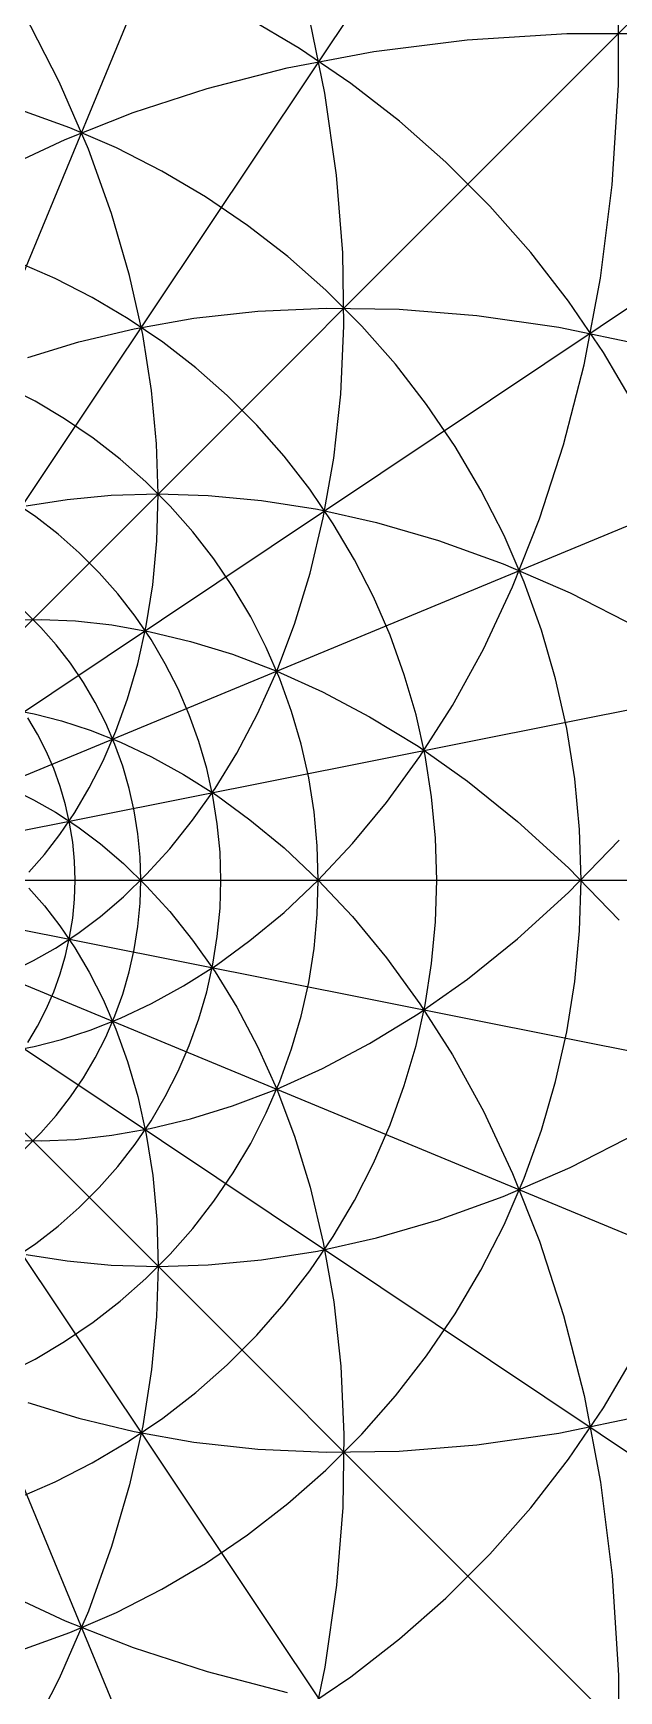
# Model space of a CAD drawing. Header units: metres. Extents: x -40000 to 40000, y -40000 to 40000.
# Drawn here: x 172 to 557, y -533 to 557 of the extents above; entities that cross this region are included whole.
import ezdxf

# ---------------------------------------------------------------- set-up
doc = ezdxf.new("R2010")
doc.units = ezdxf.units.M

msp = doc.modelspace()

# ---------------------------------------------------------------- linework, layer by layer
at = {"color": 0}
for p, q in [((556.7, 522.8), (556.7, 592.8)), ((189, 524.9), (165.7, 570.4)), ((363.7, 517.5), (351.9, 574.3)), ((457.2, 552.6), (522.8, 556.7)), ((522.8, 556.7), (592.8, 556.7)), ((395.9, 544.9), (457.2, 552.6)), ((338.9, 534.1), (395.9, 544.9)), ((208.1, 480.8), (189, 524.9)), ((286.2, 520.5), (338.9, 534.1)), ((237.5, 504.7), (286.2, 520.5)), ((371.4, 463.6), (363.7, 517.5)), ((552.6, 457.2), (556.7, 522.8)), ((192.8, 487.1), (237.5, 504.7)), ((152, 467.9), (192.8, 487.1)), ((223.3, 438.3), (208.1, 480.8)), ((375.4, 412.6), (371.4, 463.6)), ((544.9, 395.9), (552.6, 457.2)), ((235.2, 397.7), (223.3, 438.3)), ((376.2, 364.6), (375.4, 412.6)), ((243.9, 358.8), (235.2, 397.7)), ((534.1, 338.9), (544.9, 395.9)), ((277.4, 369.5), (319.5, 374.1)), ((319.5, 374.1), (364.6, 376.2)), ((364.6, 376.2), (412.6, 375.4)), ((412.6, 375.4), (463.6, 371.4)), ((463.6, 371.4), (517.5, 363.7)), ((201.9, 353.9), (238.2, 362.6)), ((238.2, 362.6), (277.4, 369.5)), ((374.1, 319.5), (376.2, 364.6)), ((517.5, 363.7), (574.3, 351.9)), ((168.3, 343.6), (201.9, 353.9)), ((249.7, 321.9), (243.9, 358.8)), ((520.5, 286.2), (534.1, 338.9)), ((253, 287), (249.7, 321.9)), ((369.5, 277.4), (374.1, 319.5)), ((254.1, 254.1), (253, 287)), ((504.7, 237.5), (520.5, 286.2)), ((362.6, 238.2), (369.5, 277.4)), ((194.2, 250.4), (223.2, 253.1)), ((223.2, 253.1), (254.1, 254.1)), ((253.1, 223.2), (254.1, 254.1)), ((254.1, 254.1), (287, 253)), ((287, 253), (321.9, 249.7)), ((167.3, 246.1), (194.2, 250.4)), ((321.9, 249.7), (358.8, 243.9)), ((358.8, 243.9), (397.7, 235.2)), ((353.9, 201.9), (362.6, 238.2)), ((397.7, 235.2), (438.3, 223.3)), ((487.1, 192.8), (504.7, 237.5)), ((250.4, 194.2), (253.1, 223.2)), ((438.3, 223.3), (480.8, 208.1)), ((480.8, 208.1), (524.9, 189)), ((343.6, 168.3), (353.9, 201.9)), ((246.1, 167.3), (250.4, 194.2)), ((467.9, 152), (487.1, 192.8)), ((524.9, 189), (570.4, 165.7)), ((155.8, 171.2), (177, 171.5)), ((177, 171.5), (199.6, 170.5)), ((199.6, 170.5), (223.5, 167.8)), ((223.5, 167.8), (248.7, 163.4)), ((240.6, 142.3), (246.1, 167.3)), ((332, 137.5), (343.6, 168.3)), ((248.7, 163.4), (275.3, 157)), ((275.3, 157), (303, 148.5)), ((233.9, 119.2), (240.6, 142.3)), ((303, 148.5), (332, 137.5)), ((447.5, 114.9), (467.9, 152)), ((319.3, 109.3), (332, 137.5)), ((332, 137.5), (362, 123.9)), ((362, 123.9), (393, 107.5)), ((155.1, 112.7), (172.4, 109.4)), ((172.4, 109.4), (190.5, 104.7)), ((226.2, 97.9), (233.9, 119.2)), ((305.7, 83.6), (319.3, 109.3)), ((426.2, 81.3), (447.5, 114.9)), ((190.5, 104.7), (209.4, 98.6)), ((209.4, 98.6), (229.2, 90.7)), ((393, 107.5), (424.9, 88)), ((217.8, 78.4), (226.2, 97.9)), ((229.2, 90.7), (249.6, 81.1)), ((424.9, 88), (457.4, 65.1)), ((208.7, 60.6), (217.8, 78.4)), ((249.6, 81.1), (270.7, 69.5)), ((291.4, 60.3), (305.7, 83.6)), ((404.2, 51.1), (426.2, 81.3)), ((270.7, 69.5), (292.3, 55.8)), ((158.1, 59.8), (172.1, 52.9)), ((199.2, 44.5), (208.7, 60.6)), ((276.7, 39.4), (291.4, 60.3)), ((292.3, 55.8), (314.4, 39.7)), ((457.4, 65.1), (490.4, 38.6)), ((172.1, 52.9), (186.4, 44.8)), ((186.4, 44.8), (201.1, 35.1)), ((189.3, 30), (199.2, 44.5)), ((381.9, 24), (404.2, 51.1)), ((201.1, 35.1), (216.1, 23.9)), ((261.6, 20.6), (276.7, 39.4)), ((314.4, 39.7), (336.8, 21.2)), ((490.4, 38.6), (523.8, 8.2)), ((179.2, 16.9), (189.3, 30)), ((216.1, 23.9), (231.2, 10.9)), ((359.3, 0), (381.9, 24)), ((523.8, -8.2), (557.2, 26.3)), ((169, 5.3), (179.2, 16.9)), ((231.2, 10.9), (246.4, -3.9)), ((246.4, 3.9), (261.6, 20.6)), ((336.8, 21.2), (359.3, 0)), ((231.2, -10.9), (246.4, 3.9)), ((336.8, -21.2), (359.3, 0)), ((523.8, 8.2), (557.2, -26.3)), ((169, -5.3), (179.2, -16.9)), ((246.4, -3.9), (261.6, -20.6)), ((359.3, 0), (381.9, -24)), ((490.4, -38.6), (523.8, -8.2)), ((179.2, -16.9), (189.3, -30)), ((216.1, -23.9), (231.2, -10.9)), ((261.6, -20.6), (276.7, -39.4)), ((314.4, -39.7), (336.8, -21.2)), ((189.3, -30), (199.2, -44.5)), ((201.1, -35.1), (216.1, -23.9)), ((381.9, -24), (404.2, -51.1)), ((186.4, -44.8), (201.1, -35.1)), ((276.7, -39.4), (291.4, -60.3)), ((292.3, -55.8), (314.4, -39.7)), ((457.4, -65.1), (490.4, -38.6)), ((158.1, -59.8), (172.1, -52.9)), ((172.1, -52.9), (186.4, -44.8)), ((199.2, -44.5), (208.7, -60.6)), ((404.2, -51.1), (426.2, -81.3)), ((208.7, -60.6), (217.8, -78.4)), ((270.7, -69.5), (292.3, -55.8)), ((291.4, -60.3), (305.7, -83.6)), ((424.9, -88), (457.4, -65.1)), ((249.6, -81.1), (270.7, -69.5)), ((217.8, -78.4), (226.2, -97.9)), ((229.2, -90.7), (249.6, -81.1)), ((305.7, -83.6), (319.3, -109.3)), ((426.2, -81.3), (447.5, -114.9)), ((209.4, -98.6), (229.2, -90.7)), ((226.2, -97.9), (233.9, -119.2)), ((393, -107.5), (424.9, -88)), ((172.4, -109.4), (190.5, -104.7)), ((190.5, -104.7), (209.4, -98.6)), ((362, -123.9), (393, -107.5)), ((155.1, -112.7), (172.4, -109.4)), ((233.9, -119.2), (240.6, -142.3)), ((319.3, -109.3), (332, -137.5)), ((447.5, -114.9), (467.9, -152)), ((332, -137.5), (362, -123.9)), ((303, -148.5), (332, -137.5)), ((332, -137.5), (343.6, -168.3)), ((240.6, -142.3), (246.1, -167.3)), ((275.3, -157), (303, -148.5)), ((467.9, -152), (487.1, -192.8)), ((223.5, -167.8), (248.7, -163.4)), ((248.7, -163.4), (275.3, -157)), ((155.8, -171.2), (177, -171.5)), ((177, -171.5), (199.6, -170.5)), ((199.6, -170.5), (223.5, -167.8)), ((246.1, -167.3), (250.4, -194.2)), ((343.6, -168.3), (353.9, -201.9)), ((524.9, -189), (570.4, -165.7)), ((250.4, -194.2), (253.1, -223.2)), ((480.8, -208.1), (524.9, -189)), ((487.1, -192.8), (504.7, -237.5)), ((353.9, -201.9), (362.6, -238.2)), ((438.3, -223.3), (480.8, -208.1)), ((253.1, -223.2), (254.1, -254.1)), ((397.7, -235.2), (438.3, -223.3)), ((358.8, -243.9), (397.7, -235.2)), ((362.6, -238.2), (369.5, -277.4)), ((504.7, -237.5), (520.5, -286.2)), ((167.3, -246.1), (194.2, -250.4)), ((194.2, -250.4), (223.2, -253.1)), ((287, -253), (321.9, -249.7)), ((321.9, -249.7), (358.8, -243.9)), ((223.2, -253.1), (254.1, -254.1)), ((254.1, -254.1), (253, -287)), ((254.1, -254.1), (287, -253)), ((369.5, -277.4), (374.1, -319.5)), ((253, -287), (249.7, -321.9)), ((520.5, -286.2), (534.1, -338.9)), ((249.7, -321.9), (243.9, -358.8)), ((374.1, -319.5), (376.2, -364.6)), ((168.3, -343.6), (201.9, -353.9)), ((534.1, -338.9), (544.9, -395.9)), ((201.9, -353.9), (238.2, -362.6)), ((243.9, -358.8), (235.2, -397.7)), ((517.5, -363.7), (574.3, -351.9)), ((238.2, -362.6), (277.4, -369.5)), ((277.4, -369.5), (319.5, -374.1)), ((376.2, -364.6), (375.4, -412.6)), ((463.6, -371.4), (517.5, -363.7)), ((319.5, -374.1), (364.6, -376.2)), ((364.6, -376.2), (412.6, -375.4)), ((412.6, -375.4), (463.6, -371.4)), ((235.2, -397.7), (223.3, -438.3)), ((544.9, -395.9), (552.6, -457.2)), ((375.4, -412.6), (371.4, -463.6)), ((223.3, -438.3), (208.1, -480.8)), ((552.6, -457.2), (556.7, -522.8)), ((152, -467.9), (192.8, -487.1)), ((371.4, -463.6), (363.7, -517.5)), ((208.1, -480.8), (189, -524.9)), ((192.8, -487.1), (237.5, -504.7)), ((237.5, -504.7), (286.2, -520.5)), ((286.2, -520.5), (338.9, -534.1)), ((363.7, -517.5), (351.9, -574.3)), ((556.7, -522.8), (556.7, -592.8)), ((189, -524.9), (165.7, -570.4))]:
    msp.add_line(p, q, dxfattribs=at)
at = {"layer": '1', "color": 1}
for p, q in [((0.1, 0.1), (15307.3, 36955.2)), ((0.1, 0.1), (22222.8, 33258.8)), ((0.1, 0.1), (28284.3, 28284.3)), ((0.1, 0.1), (33258.8, 22222.8)), ((0.1, 0.1), (36955.2, 15307.3)), ((0.1, 0), (39231.4, 7803.6)), ((347, 546.8), (312, 567.5)), ((380.7, 523.9), (347, 546.8)), ((412.8, 499), (380.7, 523.9)), ((195.9, 494.8), (164.4, 506.1)), ((226.6, 481.5), (195.9, 494.8)), ((443.3, 472.1), (412.8, 499)), ((256.4, 466.3), (226.6, 481.5)), ((472.1, 443.3), (443.3, 472.1)), ((285.1, 449.3), (256.4, 466.3)), ((312.8, 430.5), (285.1, 449.3)), ((499, 412.8), (472.1, 443.3)), ((339.2, 410), (312.8, 430.5)), ((186.2, 395.7), (161, 406.6)), ((364.3, 387.9), (339.2, 410)), ((523.9, 380.7), (499, 412.8)), ((210.7, 383.2), (186.2, 395.7)), ((234.3, 369.2), (210.7, 383.2)), ((387.9, 364.3), (364.3, 387.9)), ((546.8, 347), (523.9, 380.7)), ((257, 353.8), (234.3, 369.2)), ((410, 339.2), (387.9, 364.3)), ((278.7, 336.9), (257, 353.8)), ((430.5, 312.8), (410, 339.2)), ((567.5, 312), (546.8, 347)), ((299.3, 318.8), (278.7, 336.9)), ((173.1, 314.9), (153, 325.1)), ((318.8, 299.3), (299.3, 318.8)), ((192.5, 303.4), (173.1, 314.9)), ((449.3, 285.1), (430.5, 312.8)), ((211.2, 290.7), (192.5, 303.4)), ((336.9, 278.7), (318.8, 299.3)), ((229, 276.9), (211.2, 290.7)), ((466.3, 256.4), (449.3, 285.1)), ((246, 261.9), (229, 276.9)), ((353.8, 257), (336.9, 278.7)), ((261.9, 246), (246, 261.9)), ((369.2, 234.3), (353.8, 257)), ((481.5, 226.6), (466.3, 256.4)), ((173.6, 238.9), (158.2, 249.3)), ((276.9, 229), (261.9, 246)), ((188.2, 227.5), (173.6, 238.9)), ((290.7, 211.2), (276.9, 229)), ((383.2, 210.7), (369.2, 234.3)), ((202.1, 215.2), (188.2, 227.5)), ((494.8, 195.9), (481.5, 226.6)), ((215.2, 202.1), (202.1, 215.2)), ((303.4, 192.5), (290.7, 211.2)), ((395.7, 186.2), (383.2, 210.7)), ((227.5, 188.2), (215.2, 202.1)), ((238.9, 173.6), (227.5, 188.2)), ((314.9, 173.1), (303.4, 192.5)), ((406.6, 161), (395.7, 186.2)), ((506.1, 164.4), (494.8, 195.9)), ((176.9, 166.1), (166.1, 176.9)), ((187, 154.7), (176.9, 166.1)), ((249.3, 158.2), (238.9, 173.6)), ((325.1, 153), (314.9, 173.1)), ((515.4, 132.3), (506.1, 164.4)), ((196.3, 142.6), (187, 154.7)), ((258.7, 142.2), (249.3, 158.2)), ((334.1, 132.3), (325.1, 153)), ((415.9, 135.1), (406.6, 161)), ((204.9, 130), (196.3, 142.6)), ((267.2, 125.7), (258.7, 142.2)), ((341.7, 111), (334.1, 132.3)), ((423.6, 108.7), (415.9, 135.1)), ((522.7, 99.7), (515.4, 132.3)), ((212.6, 116.9), (204.9, 130)), ((274.5, 108.7), (267.2, 125.7)), ((219.5, 103.3), (212.6, 116.9)), ((348, 89.4), (341.7, 111)), ((174.7, 96.1), (168.3, 106.8)), ((225.6, 89.3), (219.5, 103.3)), ((280.8, 91.2), (274.5, 108.7)), ((429.5, 81.9), (423.6, 108.7)), ((528, 66.7), (522.7, 99.7)), ((180.4, 84.9), (174.7, 96.1)), ((230.8, 75), (225.6, 89.3)), ((286, 73.4), (280.8, 91.2)), ((353, 67.3), (348, 89.4)), ((185.4, 73.4), (180.4, 84.9)), ((433.8, 54.8), (429.5, 81.9)), ((189.6, 61.6), (185.4, 73.4)), ((235, 60.3), (230.8, 75)), ((290, 55.3), (286, 73.4)), ((356.5, 45), (353, 67.3)), ((531.1, 33.4), (528, 66.7)), ((193.1, 49.6), (189.6, 61.6)), ((238.3, 45.5), (235, 60.3)), ((292.9, 37), (290, 55.3)), ((436.4, 27.5), (433.8, 54.8)), ((195.8, 37.4), (193.1, 49.6)), ((240.7, 30.4), (238.3, 45.5)), ((358.6, 22.6), (356.5, 45)), ((197.8, 25), (195.8, 37.4)), ((294.7, 18.5), (292.9, 37)), ((532.2, 0), (531.1, 33.4)), ((199, 12.5), (197.8, 25)), ((242.2, 15.2), (240.7, 30.4)), ((359.3, 0), (358.6, 22.6)), ((437.3, 0), (436.4, 27.5)), ((199.4, 0), (199, 12.5)), ((242.6, 0), (242.2, 15.2)), ((295.3, 0), (294.7, 18.5)), ((0.1, 0), (40000, 0)), ((199, -12.5), (199.4, 0)), ((242.2, -15.2), (242.6, 0)), ((294.7, -18.5), (295.3, 0)), ((358.6, -22.6), (359.3, 0)), ((436.4, -27.5), (437.3, 0)), ((531.1, -33.4), (532.2, 0)), ((0.1, 0), (39231.4, -7803.6)), ((0.1, -0.1), (15307.3, -36955.2)), ((0.1, -0.1), (22222.8, -33258.8)), ((0.1, -0.1), (28284.3, -28284.3)), ((0.1, -0.1), (33258.8, -22222.8)), ((0.1, -0.1), (36955.2, -15307.3)), ((197.8, -25), (199, -12.5)), ((240.7, -30.4), (242.2, -15.2)), ((292.9, -37), (294.7, -18.5)), ((195.8, -37.4), (197.8, -25)), ((238.3, -45.5), (240.7, -30.4)), ((356.5, -45), (358.6, -22.6)), ((433.8, -54.8), (436.4, -27.5)), ((193.1, -49.6), (195.8, -37.4)), ((290, -55.3), (292.9, -37)), ((528, -66.7), (531.1, -33.4)), ((189.6, -61.6), (193.1, -49.6)), ((235, -60.3), (238.3, -45.5)), ((353, -67.3), (356.5, -45)), ((185.4, -73.4), (189.6, -61.6)), ((230.8, -75), (235, -60.3)), ((286, -73.4), (290, -55.3)), ((429.5, -81.9), (433.8, -54.8)), ((180.4, -84.9), (185.4, -73.4)), ((225.6, -89.3), (230.8, -75)), ((280.8, -91.2), (286, -73.4)), ((348, -89.4), (353, -67.3)), ((522.7, -99.7), (528, -66.7)), ((174.7, -96.1), (180.4, -84.9)), ((423.6, -108.7), (429.5, -81.9)), ((168.3, -106.8), (174.7, -96.1)), ((219.5, -103.3), (225.6, -89.3)), ((274.5, -108.7), (280.8, -91.2)), ((341.7, -111), (348, -89.4)), ((212.6, -116.9), (219.5, -103.3)), ((267.2, -125.7), (274.5, -108.7)), ((415.9, -135.1), (423.6, -108.7)), ((515.4, -132.3), (522.7, -99.7)), ((204.9, -130), (212.6, -116.9)), ((334.1, -132.3), (341.7, -111)), ((196.3, -142.6), (204.9, -130)), ((258.7, -142.2), (267.2, -125.7)), ((325.1, -153), (334.1, -132.3)), ((406.6, -161), (415.9, -135.1)), ((506.1, -164.4), (515.4, -132.3)), ((187, -154.7), (196.3, -142.6)), ((249.3, -158.2), (258.7, -142.2)), ((176.9, -166.1), (187, -154.7)), ((238.9, -173.6), (249.3, -158.2)), ((314.9, -173.1), (325.1, -153)), ((395.7, -186.2), (406.6, -161)), ((166.1, -176.9), (176.9, -166.1)), ((227.5, -188.2), (238.9, -173.6)), ((303.4, -192.5), (314.9, -173.1)), ((494.8, -195.9), (506.1, -164.4)), ((215.2, -202.1), (227.5, -188.2)), ((290.7, -211.2), (303.4, -192.5)), ((383.2, -210.7), (395.7, -186.2)), ((481.5, -226.6), (494.8, -195.9)), ((202.1, -215.2), (215.2, -202.1)), ((188.2, -227.5), (202.1, -215.2)), ((276.9, -229), (290.7, -211.2)), ((369.2, -234.3), (383.2, -210.7)), ((173.6, -238.9), (188.2, -227.5)), ((466.3, -256.4), (481.5, -226.6)), ((158.2, -249.3), (173.6, -238.9)), ((261.9, -246), (276.9, -229)), ((353.8, -257), (369.2, -234.3)), ((246, -261.9), (261.9, -246)), ((336.9, -278.7), (353.8, -257)), ((449.3, -285.1), (466.3, -256.4)), ((229, -276.9), (246, -261.9)), ((211.2, -290.7), (229, -276.9)), ((318.8, -299.3), (336.9, -278.7)), ((192.5, -303.4), (211.2, -290.7)), ((430.5, -312.8), (449.3, -285.1)), ((173.1, -314.9), (192.5, -303.4)), ((299.3, -318.8), (318.8, -299.3)), ((153, -325.1), (173.1, -314.9)), ((410, -339.2), (430.5, -312.8)), ((546.8, -347), (567.5, -312)), ((278.7, -336.9), (299.3, -318.8)), ((257, -353.8), (278.7, -336.9)), ((387.9, -364.3), (410, -339.2)), ((523.9, -380.7), (546.8, -347)), ((234.3, -369.2), (257, -353.8)), ((210.7, -383.2), (234.3, -369.2)), ((364.3, -387.9), (387.9, -364.3)), ((499, -412.8), (523.9, -380.7)), ((186.2, -395.7), (210.7, -383.2)), ((339.2, -410), (364.3, -387.9)), ((161, -406.6), (186.2, -395.7)), ((312.8, -430.5), (339.2, -410)), ((472.1, -443.3), (499, -412.8)), ((285.1, -449.3), (312.8, -430.5)), ((443.3, -472.1), (472.1, -443.3)), ((256.4, -466.3), (285.1, -449.3)), ((226.6, -481.5), (256.4, -466.3)), ((412.8, -499), (443.3, -472.1)), ((195.9, -494.8), (226.6, -481.5)), ((164.4, -506.1), (195.9, -494.8)), ((380.7, -523.9), (412.8, -499)), ((347, -546.8), (380.7, -523.9))]:
    msp.add_line(p, q, dxfattribs=at)

doc.saveas('drawing.dxf')
